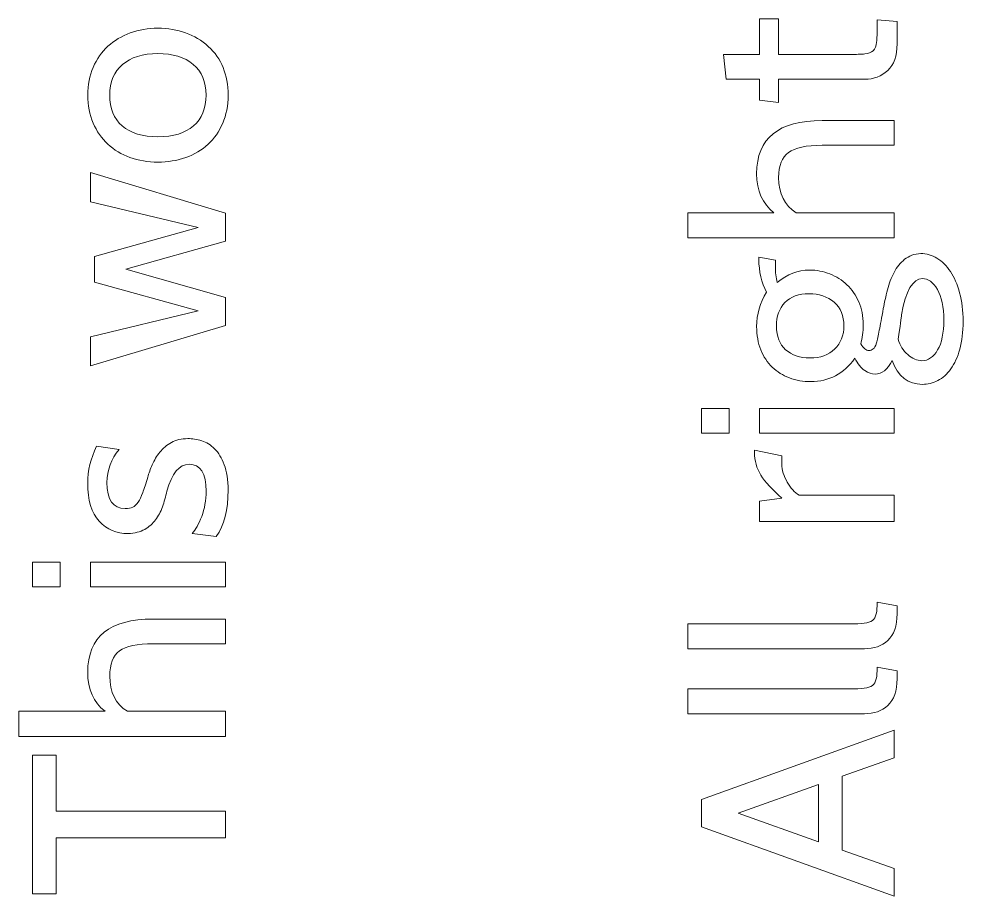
# Model space of a CAD drawing. Header units: centimetres. Extents: x -24 to 24.1, y -20.7 to 0.5.
# Drawn here: x 4.2684 to 4.6322, y -19.6136 to -19.2758 of the extents above; entities that cross this region are included whole.
import ezdxf

# ---------------------------------------------------------------- set-up
doc = ezdxf.new("R2010")
doc.units = ezdxf.units.CM
doc.header["$MEASUREMENT"] = 0
doc.layers.add('Layer 1', color=7, linetype='Continuous')

msp = doc.modelspace()

# ---------------------------------------------------------------- linework, layer by layer
at = {"layer": 'Layer 1', "color": 250, "lineweight": 9}
for points, knots in [([(4.59907, -19.276165), (4.59907, -19.276165), (4.60671, -19.276905), (4.60671, -19.276905), (4.60671, -19.276905), (4.60671, -19.276905), (4.60671, -19.285495), (4.60671, -19.285495), (4.60671, -19.285495), (4.60671, -19.290095), (4.6055, -19.293505), (4.6031, -19.295725), (4.6031, -19.295725), (4.6007, -19.297955), (4.59776, -19.299075), (4.5943, -19.299075), (4.5943, -19.299075), (4.5943, -19.299075), (4.5611, -19.299075), (4.5611, -19.299075), (4.5611, -19.299075), (4.5611, -19.299075), (4.5611, -19.307975), (4.5611, -19.307975), (4.5611, -19.307975), (4.5611, -19.307975), (4.55368, -19.307135), (4.55368, -19.307135), (4.55368, -19.307135), (4.55368, -19.307135), (4.55368, -19.299075), (4.55368, -19.299075), (4.55368, -19.299075), (4.55368, -19.299075), (4.54084, -19.299075), (4.54084, -19.299075), (4.54084, -19.299075), (4.54084, -19.299075), (4.53989, -19.289525), (4.53989, -19.289525), (4.53989, -19.289525), (4.53989, -19.289525), (4.55368, -19.289525), (4.55368, -19.289525), (4.55368, -19.289525), (4.55368, -19.289525), (4.55368, -19.275845), (4.55368, -19.275845), (4.55368, -19.275845), (4.55368, -19.275845), (4.5611, -19.275845), (4.5611, -19.275845), (4.5611, -19.275845), (4.5611, -19.275845), (4.5611, -19.289525), (4.5611, -19.289525), (4.5611, -19.289525), (4.5611, -19.289525), (4.58846, -19.289525), (4.58846, -19.289525), (4.58846, -19.289525), (4.59094, -19.289525), (4.59288, -19.289455), (4.5943, -19.289315), (4.5943, -19.289315), (4.59571, -19.289175), (4.59677, -19.288765), (4.59748, -19.288095), (4.59748, -19.288095), (4.59819, -19.287425), (4.59863, -19.286345), (4.5988, -19.284855), (4.5988, -19.284855), (4.59898, -19.283375), (4.59907, -19.281285), (4.59907, -19.278605), (4.59907, -19.278605), (4.59907, -19.278605), (4.59907, -19.276165), (4.59907, -19.276165)], [0, 0, 0, 0, 0.047619, 0.047619, 0.047619, 0.047619, 0.0952381, 0.0952381, 0.0952381, 0.0952381, 0.1428571, 0.1428571, 0.1428571, 0.1428571, 0.1904762, 0.1904762, 0.1904762, 0.1904762, 0.2380952, 0.2380952, 0.2380952, 0.2380952, 0.2857143, 0.2857143, 0.2857143, 0.2857143, 0.3333333, 0.3333333, 0.3333333, 0.3333333, 0.3809524, 0.3809524, 0.3809524, 0.3809524, 0.4285714, 0.4285714, 0.4285714, 0.4285714, 0.4761905, 0.4761905, 0.4761905, 0.4761905, 0.5238095, 0.5238095, 0.5238095, 0.5238095, 0.5714286, 0.5714286, 0.5714286, 0.5714286, 0.6190476, 0.6190476, 0.6190476, 0.6190476, 0.6666667, 0.6666667, 0.6666667, 0.6666667, 0.7142857, 0.7142857, 0.7142857, 0.7142857, 0.7619048, 0.7619048, 0.7619048, 0.7619048, 0.8095238, 0.8095238, 0.8095238, 0.8095238, 0.8571429, 0.8571429, 0.8571429, 0.8571429, 0.9047619, 0.9047619, 0.9047619, 0.9047619, 1, 1, 1, 1]), ([(4.34136, -19.286445), (4.34645, -19.291045), (4.34899, -19.297305), (4.34899, -19.305215), (4.34899, -19.305215), (4.34899, -19.309245), (4.3483, -19.312855), (4.34692, -19.316035), (4.34692, -19.316035), (4.34554, -19.319215), (4.34365, -19.321925), (4.34125, -19.324145), (4.34125, -19.324145), (4.33885, -19.326375), (4.33598, -19.328075), (4.33266, -19.329245), (4.33266, -19.329245), (4.32934, -19.330405), (4.32577, -19.330995), (4.32195, -19.330995), (4.32195, -19.330995), (4.31806, -19.330995), (4.31447, -19.330385), (4.31118, -19.329185), (4.31118, -19.329185), (4.30789, -19.327985), (4.30505, -19.326275), (4.30265, -19.324045), (4.30265, -19.324045), (4.30024, -19.321815), (4.29835, -19.319115), (4.29697, -19.315935), (4.29697, -19.315935), (4.29559, -19.312745), (4.2949, -19.309175), (4.2949, -19.305215), (4.2949, -19.305215), (4.2949, -19.301255), (4.29559, -19.297685), (4.29697, -19.294505), (4.29697, -19.294505), (4.29835, -19.291325), (4.30026, -19.288625), (4.3027, -19.286395), (4.3027, -19.286395), (4.30514, -19.284165), (4.308, -19.282455), (4.31129, -19.281255), (4.31129, -19.281255), (4.31458, -19.280045), (4.31813, -19.279445), (4.32195, -19.279445), (4.32195, -19.279445), (4.32972, -19.279445), (4.33619, -19.281785), (4.34136, -19.286445)], [0, 0, 0, 0, 0.0666667, 0.0666667, 0.0666667, 0.0666667, 0.1333333, 0.1333333, 0.1333333, 0.1333333, 0.2, 0.2, 0.2, 0.2, 0.2666667, 0.2666667, 0.2666667, 0.2666667, 0.3333333, 0.3333333, 0.3333333, 0.3333333, 0.4, 0.4, 0.4, 0.4, 0.4666667, 0.4666667, 0.4666667, 0.4666667, 0.5333333, 0.5333333, 0.5333333, 0.5333333, 0.6, 0.6, 0.6, 0.6, 0.6666667, 0.6666667, 0.6666667, 0.6666667, 0.7333333, 0.7333333, 0.7333333, 0.7333333, 0.8, 0.8, 0.8, 0.8, 0.8666667, 0.8666667, 0.8666667, 0.8666667, 1, 1, 1, 1]), ([(4.30827, -19.293445), (4.30501, -19.296205), (4.30339, -19.300125), (4.30339, -19.305215), (4.30339, -19.305215), (4.30339, -19.310305), (4.305, -19.314255), (4.30821, -19.317045), (4.30821, -19.317045), (4.31143, -19.319835), (4.31601, -19.321235), (4.32195, -19.321235), (4.32195, -19.321235), (4.32789, -19.321235), (4.33246, -19.319835), (4.33568, -19.317045), (4.33568, -19.317045), (4.3389, -19.314255), (4.34051, -19.310305), (4.34051, -19.305215), (4.34051, -19.305215), (4.34051, -19.300055), (4.33885, -19.296095), (4.33552, -19.293345), (4.33552, -19.293345), (4.3322, -19.290585), (4.32767, -19.289205), (4.32195, -19.289205), (4.32195, -19.289205), (4.31608, -19.289205), (4.31152, -19.290615), (4.30827, -19.293445)], [0, 0, 0, 0, 0.1111111, 0.1111111, 0.1111111, 0.1111111, 0.2222222, 0.2222222, 0.2222222, 0.2222222, 0.3333333, 0.3333333, 0.3333333, 0.3333333, 0.4444444, 0.4444444, 0.4444444, 0.4444444, 0.5555556, 0.5555556, 0.5555556, 0.5555556, 0.6666667, 0.6666667, 0.6666667, 0.6666667, 0.7777778, 0.7777778, 0.7777778, 0.7777778, 1, 1, 1, 1]), ([(4.60564, -19.314975), (4.60564, -19.314975), (4.60564, -19.324525), (4.60564, -19.324525), (4.60564, -19.324525), (4.60564, -19.324525), (4.57786, -19.324525), (4.57786, -19.324525), (4.57786, -19.324525), (4.57171, -19.324525), (4.56738, -19.325445), (4.56487, -19.327285), (4.56487, -19.327285), (4.56236, -19.329115), (4.5611, -19.332335), (4.5611, -19.336935), (4.5611, -19.336935), (4.5611, -19.343155), (4.56336, -19.347675), (4.56789, -19.350505), (4.56789, -19.350505), (4.56789, -19.350505), (4.60564, -19.350505), (4.60564, -19.350505), (4.60564, -19.350505), (4.60564, -19.350505), (4.60564, -19.360155), (4.60564, -19.360155), (4.60564, -19.360155), (4.60564, -19.360155), (4.5261, -19.360155), (4.5261, -19.360155), (4.5261, -19.360155), (4.5261, -19.360155), (4.5261, -19.350505), (4.5261, -19.350505), (4.5261, -19.350505), (4.5261, -19.350505), (4.5593, -19.350505), (4.5593, -19.350505), (4.5593, -19.350505), (4.55484, -19.347045), (4.55262, -19.342025), (4.55262, -19.335445), (4.55262, -19.335445), (4.55262, -19.321805), (4.56103, -19.314975), (4.57786, -19.314975), (4.57786, -19.314975), (4.57786, -19.314975), (4.60564, -19.314975), (4.60564, -19.314975)], [0, 0, 0, 0, 0.0714286, 0.0714286, 0.0714286, 0.0714286, 0.1428571, 0.1428571, 0.1428571, 0.1428571, 0.2142857, 0.2142857, 0.2142857, 0.2142857, 0.2857143, 0.2857143, 0.2857143, 0.2857143, 0.3571429, 0.3571429, 0.3571429, 0.3571429, 0.4285714, 0.4285714, 0.4285714, 0.4285714, 0.5, 0.5, 0.5, 0.5, 0.5714286, 0.5714286, 0.5714286, 0.5714286, 0.6428571, 0.6428571, 0.6428571, 0.6428571, 0.7142857, 0.7142857, 0.7142857, 0.7142857, 0.7857143, 0.7857143, 0.7857143, 0.7857143, 0.8571429, 0.8571429, 0.8571429, 0.8571429, 1, 1, 1, 1]), ([(4.29596, -19.335025), (4.29596, -19.335025), (4.34793, -19.350715), (4.34793, -19.350715), (4.34793, -19.350715), (4.34793, -19.350715), (4.34793, -19.361425), (4.34793, -19.361425), (4.34793, -19.361425), (4.34793, -19.361425), (4.30954, -19.372245), (4.30954, -19.372245), (4.30954, -19.372245), (4.30954, -19.372245), (4.34793, -19.383165), (4.34793, -19.383165), (4.34793, -19.383165), (4.34793, -19.383165), (4.34793, -19.393885), (4.34793, -19.393885), (4.34793, -19.393885), (4.34793, -19.393885), (4.29596, -19.409475), (4.29596, -19.409475), (4.29596, -19.409475), (4.29596, -19.409475), (4.29596, -19.398225), (4.29596, -19.398225), (4.29596, -19.398225), (4.29596, -19.398225), (4.33743, -19.388255), (4.33743, -19.388255), (4.33743, -19.388255), (4.33743, -19.388255), (4.29755, -19.377225), (4.29755, -19.377225), (4.29755, -19.377225), (4.29755, -19.377225), (4.29755, -19.367365), (4.29755, -19.367365), (4.29755, -19.367365), (4.29755, -19.367365), (4.33743, -19.356235), (4.33743, -19.356235), (4.33743, -19.356235), (4.33743, -19.356235), (4.29596, -19.346265), (4.29596, -19.346265), (4.29596, -19.346265), (4.29596, -19.346265), (4.29596, -19.335025), (4.29596, -19.335025)], [0, 0, 0, 0, 0.0714286, 0.0714286, 0.0714286, 0.0714286, 0.1428571, 0.1428571, 0.1428571, 0.1428571, 0.2142857, 0.2142857, 0.2142857, 0.2142857, 0.2857143, 0.2857143, 0.2857143, 0.2857143, 0.3571429, 0.3571429, 0.3571429, 0.3571429, 0.4285714, 0.4285714, 0.4285714, 0.4285714, 0.5, 0.5, 0.5, 0.5, 0.5714286, 0.5714286, 0.5714286, 0.5714286, 0.6428571, 0.6428571, 0.6428571, 0.6428571, 0.7142857, 0.7142857, 0.7142857, 0.7142857, 0.7857143, 0.7857143, 0.7857143, 0.7857143, 0.8571429, 0.8571429, 0.8571429, 0.8571429, 1, 1, 1, 1]), ([(4.63216, -19.392295), (4.63216, -19.396395), (4.63173, -19.399965), (4.63089, -19.403005), (4.63089, -19.403005), (4.63004, -19.406045), (4.62889, -19.408575), (4.62744, -19.410585), (4.62744, -19.410585), (4.62599, -19.412605), (4.62431, -19.414105), (4.6224, -19.415095), (4.6224, -19.415095), (4.62049, -19.416085), (4.61851, -19.416575), (4.61646, -19.416575), (4.61646, -19.416575), (4.61095, -19.416575), (4.60706, -19.413505), (4.6048, -19.407355), (4.6048, -19.407355), (4.6031, -19.410885), (4.60091, -19.412655), (4.59822, -19.412655), (4.59822, -19.412655), (4.59702, -19.412655), (4.59569, -19.412175), (4.59424, -19.411225), (4.59424, -19.411225), (4.59279, -19.410265), (4.59154, -19.408695), (4.59048, -19.406505), (4.59048, -19.406505), (4.58617, -19.412515), (4.58051, -19.415515), (4.57351, -19.415515), (4.57351, -19.415515), (4.57054, -19.415515), (4.56778, -19.415045), (4.56524, -19.414085), (4.56524, -19.414085), (4.56269, -19.413135), (4.56048, -19.411755), (4.55861, -19.409945), (4.55861, -19.409945), (4.55674, -19.408145), (4.55527, -19.405925), (4.55421, -19.403265), (4.55421, -19.403265), (4.55315, -19.400615), (4.55262, -19.397625), (4.55262, -19.394305), (4.55262, -19.394305), (4.55262, -19.389645), (4.55389, -19.385225), (4.55644, -19.381045), (4.55644, -19.381045), (4.55446, -19.377375), (4.55347, -19.373165), (4.55347, -19.368425), (4.55347, -19.368425), (4.55347, -19.368425), (4.55347, -19.367585), (4.55347, -19.367585), (4.55347, -19.367585), (4.55347, -19.367585), (4.55983, -19.368745), (4.55983, -19.368745), (4.55983, -19.368745), (4.55983, -19.368745), (4.55983, -19.371185), (4.55983, -19.371185), (4.55983, -19.371185), (4.55983, -19.373375), (4.56008, -19.375425), (4.56057, -19.377335), (4.56057, -19.377335), (4.56439, -19.374155), (4.56853, -19.372565), (4.57298, -19.372565), (4.57298, -19.372565), (4.57574, -19.372565), (4.57835, -19.373065), (4.58083, -19.374055), (4.58083, -19.374055), (4.5833, -19.375035), (4.58549, -19.376435), (4.5874, -19.378245), (4.5874, -19.378245), (4.58931, -19.380045), (4.59083, -19.382235), (4.59196, -19.384815), (4.59196, -19.384815), (4.59309, -19.387395), (4.59366, -19.390315), (4.59366, -19.393565), (4.59366, -19.393565), (4.59366, -19.396325), (4.59334, -19.398795), (4.59271, -19.400985), (4.59271, -19.400985), (4.5937, -19.402685), (4.59476, -19.403535), (4.59589, -19.403535), (4.59589, -19.403535), (4.59652, -19.403535), (4.59707, -19.403335), (4.59753, -19.402955), (4.59753, -19.402955), (4.59799, -19.402565), (4.5984, -19.401785), (4.59875, -19.400615), (4.59875, -19.400615), (4.5991, -19.399455), (4.59948, -19.397825), (4.59986, -19.395735), (4.59986, -19.395735), (4.60025, -19.393655), (4.60077, -19.390875), (4.6014, -19.387415), (4.6014, -19.387415), (4.60183, -19.385085), (4.60236, -19.382675), (4.60299, -19.380205), (4.60299, -19.380205), (4.60363, -19.377725), (4.60448, -19.375485), (4.60554, -19.373465), (4.60554, -19.373465), (4.6066, -19.371455), (4.60796, -19.369775), (4.60962, -19.368425), (4.60962, -19.368425), (4.61128, -19.367085), (4.61335, -19.366345), (4.61583, -19.366205), (4.61583, -19.366205), (4.61802, -19.366205), (4.6201, -19.366805), (4.62208, -19.368005), (4.62208, -19.368005), (4.62406, -19.369205), (4.6258, -19.370925), (4.62728, -19.373145), (4.62728, -19.373145), (4.62876, -19.375375), (4.62995, -19.378115), (4.63083, -19.381365), (4.63083, -19.381365), (4.63172, -19.384625), (4.63216, -19.388265), (4.63216, -19.392295)], [0, 0, 0, 0, 0.025641, 0.025641, 0.025641, 0.025641, 0.0512821, 0.0512821, 0.0512821, 0.0512821, 0.0769231, 0.0769231, 0.0769231, 0.0769231, 0.1025641, 0.1025641, 0.1025641, 0.1025641, 0.1282051, 0.1282051, 0.1282051, 0.1282051, 0.1538462, 0.1538462, 0.1538462, 0.1538462, 0.1794872, 0.1794872, 0.1794872, 0.1794872, 0.2051282, 0.2051282, 0.2051282, 0.2051282, 0.2307692, 0.2307692, 0.2307692, 0.2307692, 0.2564103, 0.2564103, 0.2564103, 0.2564103, 0.2820513, 0.2820513, 0.2820513, 0.2820513, 0.3076923, 0.3076923, 0.3076923, 0.3076923, 0.3333333, 0.3333333, 0.3333333, 0.3333333, 0.3589744, 0.3589744, 0.3589744, 0.3589744, 0.3846154, 0.3846154, 0.3846154, 0.3846154, 0.4102564, 0.4102564, 0.4102564, 0.4102564, 0.4358974, 0.4358974, 0.4358974, 0.4358974, 0.4615385, 0.4615385, 0.4615385, 0.4615385, 0.4871795, 0.4871795, 0.4871795, 0.4871795, 0.5128205, 0.5128205, 0.5128205, 0.5128205, 0.5384615, 0.5384615, 0.5384615, 0.5384615, 0.5641026, 0.5641026, 0.5641026, 0.5641026, 0.5897436, 0.5897436, 0.5897436, 0.5897436, 0.6153846, 0.6153846, 0.6153846, 0.6153846, 0.6410256, 0.6410256, 0.6410256, 0.6410256, 0.6666667, 0.6666667, 0.6666667, 0.6666667, 0.6923077, 0.6923077, 0.6923077, 0.6923077, 0.7179487, 0.7179487, 0.7179487, 0.7179487, 0.7435897, 0.7435897, 0.7435897, 0.7435897, 0.7692308, 0.7692308, 0.7692308, 0.7692308, 0.7948718, 0.7948718, 0.7948718, 0.7948718, 0.8205128, 0.8205128, 0.8205128, 0.8205128, 0.8461538, 0.8461538, 0.8461538, 0.8461538, 0.8717949, 0.8717949, 0.8717949, 0.8717949, 0.8974359, 0.8974359, 0.8974359, 0.8974359, 0.9230769, 0.9230769, 0.9230769, 0.9230769, 0.9487179, 0.9487179, 0.9487179, 0.9487179, 1, 1, 1, 1]), ([(4.6084, -19.389745), (4.6084, -19.390945), (4.60798, -19.394095), (4.60713, -19.399185), (4.60713, -19.399185), (4.60784, -19.401585), (4.60907, -19.403565), (4.61084, -19.405125), (4.61084, -19.405125), (4.61261, -19.406675), (4.61441, -19.407455), (4.61625, -19.407455), (4.61625, -19.407455), (4.61872, -19.407455), (4.62076, -19.406075), (4.62235, -19.403325), (4.62235, -19.403325), (4.62394, -19.400565), (4.62473, -19.396745), (4.62473, -19.391865), (4.62473, -19.391865), (4.62473, -19.386775), (4.6239, -19.382835), (4.62224, -19.380045), (4.62224, -19.380045), (4.62058, -19.377245), (4.61865, -19.375855), (4.61646, -19.375855), (4.61646, -19.375855), (4.61279, -19.375855), (4.6101, -19.380485), (4.6084, -19.389745)], [0, 0, 0, 0, 0.1111111, 0.1111111, 0.1111111, 0.1111111, 0.2222222, 0.2222222, 0.2222222, 0.2222222, 0.3333333, 0.3333333, 0.3333333, 0.3333333, 0.4444444, 0.4444444, 0.4444444, 0.4444444, 0.5555556, 0.5555556, 0.5555556, 0.5555556, 0.6666667, 0.6666667, 0.6666667, 0.6666667, 0.7777778, 0.7777778, 0.7777778, 0.7777778, 1, 1, 1, 1]), ([(4.56025, -19.394205), (4.56025, -19.398085), (4.56144, -19.401095), (4.56379, -19.403215), (4.56379, -19.403215), (4.56616, -19.405335), (4.56927, -19.406395), (4.57314, -19.406395), (4.57314, -19.406395), (4.57715, -19.406395), (4.58033, -19.405245), (4.5827, -19.402955), (4.5827, -19.402955), (4.58505, -19.400655), (4.58624, -19.397665), (4.58624, -19.393985), (4.58624, -19.393985), (4.58624, -19.390175), (4.58496, -19.387165), (4.58244, -19.384975), (4.58244, -19.384975), (4.57989, -19.382785), (4.57669, -19.381685), (4.57282, -19.381685), (4.57282, -19.381685), (4.56881, -19.381685), (4.56572, -19.382815), (4.56352, -19.385085), (4.56352, -19.385085), (4.56135, -19.387345), (4.56025, -19.390385), (4.56025, -19.394205)], [0, 0, 0, 0, 0.1111111, 0.1111111, 0.1111111, 0.1111111, 0.2222222, 0.2222222, 0.2222222, 0.2222222, 0.3333333, 0.3333333, 0.3333333, 0.3333333, 0.4444444, 0.4444444, 0.4444444, 0.4444444, 0.5555556, 0.5555556, 0.5555556, 0.5555556, 0.6666667, 0.6666667, 0.6666667, 0.6666667, 0.7777778, 0.7777778, 0.7777778, 0.7777778, 1, 1, 1, 1]), ([(4.54201, -19.425805), (4.54201, -19.425805), (4.54201, -19.435345), (4.54201, -19.435345), (4.54201, -19.435345), (4.54201, -19.435345), (4.53141, -19.435345), (4.53141, -19.435345), (4.53141, -19.435345), (4.53141, -19.435345), (4.53141, -19.425805), (4.53141, -19.425805), (4.53141, -19.425805), (4.53141, -19.425805), (4.54201, -19.425805), (4.54201, -19.425805)], [0, 0, 0, 0, 0.2, 0.2, 0.2, 0.2, 0.4, 0.4, 0.4, 0.4, 0.6, 0.6, 0.6, 0.6, 1, 1, 1, 1]), ([(4.60564, -19.425805), (4.60564, -19.425805), (4.60564, -19.435345), (4.60564, -19.435345), (4.60564, -19.435345), (4.60564, -19.435345), (4.55368, -19.435345), (4.55368, -19.435345), (4.55368, -19.435345), (4.55368, -19.435345), (4.55368, -19.425805), (4.55368, -19.425805), (4.55368, -19.425805), (4.55368, -19.425805), (4.60564, -19.425805), (4.60564, -19.425805)], [0, 0, 0, 0, 0.2, 0.2, 0.2, 0.2, 0.4, 0.4, 0.4, 0.4, 0.6, 0.6, 0.6, 0.6, 1, 1, 1, 1]), ([(4.34899, -19.457305), (4.34899, -19.464865), (4.34747, -19.470805), (4.34443, -19.475115), (4.34443, -19.475115), (4.34443, -19.475115), (4.3352, -19.473955), (4.3352, -19.473955), (4.3352, -19.473955), (4.33648, -19.472535), (4.33768, -19.470365), (4.33881, -19.467425), (4.33881, -19.467425), (4.33994, -19.464495), (4.34051, -19.461265), (4.34051, -19.457725), (4.34051, -19.457725), (4.34051, -19.450795), (4.33835, -19.447335), (4.33404, -19.447335), (4.33404, -19.447335), (4.33015, -19.447335), (4.32729, -19.450795), (4.32545, -19.457725), (4.32545, -19.457725), (4.32495, -19.459845), (4.32437, -19.461845), (4.3237, -19.463715), (4.3237, -19.463715), (4.32302, -19.465595), (4.32214, -19.467265), (4.32105, -19.468755), (4.32105, -19.468755), (4.31995, -19.470235), (4.31855, -19.471455), (4.31686, -19.472415), (4.31686, -19.472415), (4.31516, -19.473365), (4.31304, -19.473915), (4.31049, -19.474055), (4.31049, -19.474055), (4.30604, -19.474055), (4.30233, -19.472465), (4.29936, -19.469285), (4.29936, -19.469285), (4.29639, -19.466105), (4.2949, -19.461185), (4.2949, -19.454545), (4.2949, -19.454545), (4.2949, -19.449805), (4.29604, -19.445105), (4.2983, -19.440435), (4.2983, -19.440435), (4.2983, -19.440435), (4.30699, -19.441605), (4.30699, -19.441605), (4.30699, -19.441605), (4.30388, -19.445285), (4.30233, -19.449525), (4.30233, -19.454335), (4.30233, -19.454335), (4.30233, -19.461045), (4.30468, -19.464405), (4.30938, -19.464405), (4.30938, -19.464405), (4.31051, -19.464405), (4.31148, -19.464225), (4.31226, -19.463875), (4.31226, -19.463875), (4.31304, -19.463525), (4.31375, -19.462885), (4.31435, -19.461965), (4.31435, -19.461965), (4.31495, -19.461045), (4.31553, -19.459805), (4.31611, -19.458255), (4.31611, -19.458255), (4.31668, -19.456695), (4.31732, -19.454715), (4.31802, -19.452315), (4.31802, -19.452315), (4.31845, -19.450835), (4.31903, -19.449225), (4.31977, -19.447495), (4.31977, -19.447495), (4.32052, -19.445755), (4.32149, -19.444145), (4.32269, -19.442665), (4.32269, -19.442665), (4.32389, -19.441175), (4.32538, -19.439945), (4.32714, -19.438955), (4.32714, -19.438955), (4.32891, -19.437965), (4.33103, -19.437465), (4.33351, -19.437465), (4.33351, -19.437465), (4.3352, -19.437465), (4.33697, -19.437755), (4.33881, -19.438315), (4.33881, -19.438315), (4.34065, -19.438885), (4.34231, -19.439905), (4.34379, -19.441395), (4.34379, -19.441395), (4.34528, -19.442875), (4.34652, -19.444915), (4.34751, -19.447495), (4.34751, -19.447495), (4.3485, -19.450075), (4.34899, -19.453345), (4.34899, -19.457305)], [0, 0, 0, 0, 0.0344828, 0.0344828, 0.0344828, 0.0344828, 0.0689655, 0.0689655, 0.0689655, 0.0689655, 0.1034483, 0.1034483, 0.1034483, 0.1034483, 0.137931, 0.137931, 0.137931, 0.137931, 0.1724138, 0.1724138, 0.1724138, 0.1724138, 0.2068966, 0.2068966, 0.2068966, 0.2068966, 0.2413793, 0.2413793, 0.2413793, 0.2413793, 0.2758621, 0.2758621, 0.2758621, 0.2758621, 0.3103448, 0.3103448, 0.3103448, 0.3103448, 0.3448276, 0.3448276, 0.3448276, 0.3448276, 0.3793103, 0.3793103, 0.3793103, 0.3793103, 0.4137931, 0.4137931, 0.4137931, 0.4137931, 0.4482759, 0.4482759, 0.4482759, 0.4482759, 0.4827586, 0.4827586, 0.4827586, 0.4827586, 0.5172414, 0.5172414, 0.5172414, 0.5172414, 0.5517241, 0.5517241, 0.5517241, 0.5517241, 0.5862069, 0.5862069, 0.5862069, 0.5862069, 0.6206897, 0.6206897, 0.6206897, 0.6206897, 0.6551724, 0.6551724, 0.6551724, 0.6551724, 0.6896552, 0.6896552, 0.6896552, 0.6896552, 0.7241379, 0.7241379, 0.7241379, 0.7241379, 0.7586207, 0.7586207, 0.7586207, 0.7586207, 0.7931034, 0.7931034, 0.7931034, 0.7931034, 0.8275862, 0.8275862, 0.8275862, 0.8275862, 0.862069, 0.862069, 0.862069, 0.862069, 0.8965517, 0.8965517, 0.8965517, 0.8965517, 0.9310345, 0.9310345, 0.9310345, 0.9310345, 1, 1, 1, 1]), ([(4.55177, -19.441925), (4.55177, -19.441925), (4.56227, -19.444045), (4.56227, -19.444045), (4.56227, -19.444045), (4.56227, -19.444045), (4.56227, -19.447335), (4.56227, -19.447335), (4.56227, -19.447335), (4.56227, -19.448395), (4.56246, -19.449525), (4.56285, -19.450725), (4.56285, -19.450725), (4.56324, -19.451925), (4.56375, -19.453075), (4.56439, -19.454175), (4.56439, -19.454175), (4.56503, -19.455265), (4.56573, -19.456275), (4.56651, -19.457195), (4.56651, -19.457195), (4.56729, -19.458115), (4.5681, -19.458785), (4.56895, -19.459215), (4.56895, -19.459215), (4.56895, -19.459215), (4.60564, -19.459215), (4.60564, -19.459215), (4.60564, -19.459215), (4.60564, -19.459215), (4.60564, -19.469395), (4.60564, -19.469395), (4.60564, -19.469395), (4.60564, -19.469395), (4.55368, -19.469395), (4.55368, -19.469395), (4.55368, -19.469395), (4.55368, -19.469395), (4.55368, -19.461545), (4.55368, -19.461545), (4.55368, -19.461545), (4.55368, -19.461545), (4.56227, -19.460375), (4.56227, -19.460375), (4.56227, -19.460375), (4.55859, -19.457125), (4.55592, -19.454175), (4.55426, -19.451525), (4.55426, -19.451525), (4.5526, -19.448875), (4.55177, -19.445955), (4.55177, -19.442775), (4.55177, -19.442775), (4.55177, -19.442775), (4.55177, -19.441925), (4.55177, -19.441925)], [0, 0, 0, 0, 0.0666667, 0.0666667, 0.0666667, 0.0666667, 0.1333333, 0.1333333, 0.1333333, 0.1333333, 0.2, 0.2, 0.2, 0.2, 0.2666667, 0.2666667, 0.2666667, 0.2666667, 0.3333333, 0.3333333, 0.3333333, 0.3333333, 0.4, 0.4, 0.4, 0.4, 0.4666667, 0.4666667, 0.4666667, 0.4666667, 0.5333333, 0.5333333, 0.5333333, 0.5333333, 0.6, 0.6, 0.6, 0.6, 0.6666667, 0.6666667, 0.6666667, 0.6666667, 0.7333333, 0.7333333, 0.7333333, 0.7333333, 0.8, 0.8, 0.8, 0.8, 0.8666667, 0.8666667, 0.8666667, 0.8666667, 1, 1, 1, 1]), ([(4.2843, -19.484975), (4.2843, -19.484975), (4.2843, -19.494525), (4.2843, -19.494525), (4.2843, -19.494525), (4.2843, -19.494525), (4.27369, -19.494525), (4.27369, -19.494525), (4.27369, -19.494525), (4.27369, -19.494525), (4.27369, -19.484975), (4.27369, -19.484975), (4.27369, -19.484975), (4.27369, -19.484975), (4.2843, -19.484975), (4.2843, -19.484975)], [0, 0, 0, 0, 0.2, 0.2, 0.2, 0.2, 0.4, 0.4, 0.4, 0.4, 0.6, 0.6, 0.6, 0.6, 1, 1, 1, 1]), ([(4.34793, -19.484975), (4.34793, -19.484975), (4.34793, -19.494525), (4.34793, -19.494525), (4.34793, -19.494525), (4.34793, -19.494525), (4.29596, -19.494525), (4.29596, -19.494525), (4.29596, -19.494525), (4.29596, -19.494525), (4.29596, -19.484975), (4.29596, -19.484975), (4.29596, -19.484975), (4.29596, -19.484975), (4.34793, -19.484975), (4.34793, -19.484975)], [0, 0, 0, 0, 0.2, 0.2, 0.2, 0.2, 0.4, 0.4, 0.4, 0.4, 0.6, 0.6, 0.6, 0.6, 1, 1, 1, 1]), ([(4.59907, -19.500465), (4.59907, -19.500465), (4.60671, -19.501845), (4.60671, -19.501845), (4.60671, -19.501845), (4.60671, -19.501845), (4.60671, -19.504915), (4.60671, -19.504915), (4.60671, -19.504915), (4.60671, -19.509585), (4.60552, -19.512995), (4.60315, -19.515155), (4.60315, -19.515155), (4.60078, -19.517315), (4.5978, -19.518385), (4.59419, -19.518385), (4.59419, -19.518385), (4.59419, -19.518385), (4.5261, -19.518385), (4.5261, -19.518385), (4.5261, -19.518385), (4.5261, -19.518385), (4.5261, -19.508845), (4.5261, -19.508845), (4.5261, -19.508845), (4.5261, -19.508845), (4.58868, -19.508845), (4.58868, -19.508845), (4.58868, -19.508845), (4.59087, -19.508845), (4.59265, -19.508755), (4.59403, -19.508575), (4.59403, -19.508575), (4.59541, -19.508405), (4.59647, -19.508035), (4.59721, -19.507465), (4.59721, -19.507465), (4.59796, -19.506905), (4.59845, -19.506065), (4.5987, -19.504975), (4.5987, -19.504975), (4.59895, -19.503875), (4.59907, -19.502375), (4.59907, -19.500465)], [0, 0, 0, 0, 0.0833333, 0.0833333, 0.0833333, 0.0833333, 0.1666667, 0.1666667, 0.1666667, 0.1666667, 0.25, 0.25, 0.25, 0.25, 0.3333333, 0.3333333, 0.3333333, 0.3333333, 0.4166667, 0.4166667, 0.4166667, 0.4166667, 0.5, 0.5, 0.5, 0.5, 0.5833333, 0.5833333, 0.5833333, 0.5833333, 0.6666667, 0.6666667, 0.6666667, 0.6666667, 0.75, 0.75, 0.75, 0.75, 0.8333333, 0.8333333, 0.8333333, 0.8333333, 1, 1, 1, 1]), ([(4.34793, -19.506935), (4.34793, -19.506935), (4.34793, -19.516475), (4.34793, -19.516475), (4.34793, -19.516475), (4.34793, -19.516475), (4.32014, -19.516475), (4.32014, -19.516475), (4.32014, -19.516475), (4.31399, -19.516475), (4.30966, -19.517395), (4.30715, -19.519235), (4.30715, -19.519235), (4.30464, -19.521075), (4.30339, -19.524295), (4.30339, -19.528885), (4.30339, -19.528885), (4.30339, -19.535105), (4.30565, -19.539635), (4.31018, -19.542465), (4.31018, -19.542465), (4.31018, -19.542465), (4.34793, -19.542465), (4.34793, -19.542465), (4.34793, -19.542465), (4.34793, -19.542465), (4.34793, -19.552115), (4.34793, -19.552115), (4.34793, -19.552115), (4.34793, -19.552115), (4.26839, -19.552115), (4.26839, -19.552115), (4.26839, -19.552115), (4.26839, -19.552115), (4.26839, -19.542465), (4.26839, -19.542465), (4.26839, -19.542465), (4.26839, -19.542465), (4.30159, -19.542465), (4.30159, -19.542465), (4.30159, -19.542465), (4.29713, -19.538995), (4.2949, -19.533975), (4.2949, -19.527405), (4.2949, -19.527405), (4.2949, -19.513755), (4.30332, -19.506935), (4.32014, -19.506935), (4.32014, -19.506935), (4.32014, -19.506935), (4.34793, -19.506935), (4.34793, -19.506935)], [0, 0, 0, 0, 0.0714286, 0.0714286, 0.0714286, 0.0714286, 0.1428571, 0.1428571, 0.1428571, 0.1428571, 0.2142857, 0.2142857, 0.2142857, 0.2142857, 0.2857143, 0.2857143, 0.2857143, 0.2857143, 0.3571429, 0.3571429, 0.3571429, 0.3571429, 0.4285714, 0.4285714, 0.4285714, 0.4285714, 0.5, 0.5, 0.5, 0.5, 0.5714286, 0.5714286, 0.5714286, 0.5714286, 0.6428571, 0.6428571, 0.6428571, 0.6428571, 0.7142857, 0.7142857, 0.7142857, 0.7142857, 0.7857143, 0.7857143, 0.7857143, 0.7857143, 0.8571429, 0.8571429, 0.8571429, 0.8571429, 1, 1, 1, 1]), ([(4.59907, -19.525495), (4.59907, -19.525495), (4.60671, -19.526875), (4.60671, -19.526875), (4.60671, -19.526875), (4.60671, -19.526875), (4.60671, -19.529945), (4.60671, -19.529945), (4.60671, -19.529945), (4.60671, -19.534615), (4.60552, -19.538025), (4.60315, -19.540185), (4.60315, -19.540185), (4.60078, -19.542335), (4.5978, -19.543415), (4.59419, -19.543415), (4.59419, -19.543415), (4.59419, -19.543415), (4.5261, -19.543415), (4.5261, -19.543415), (4.5261, -19.543415), (4.5261, -19.543415), (4.5261, -19.533875), (4.5261, -19.533875), (4.5261, -19.533875), (4.5261, -19.533875), (4.58868, -19.533875), (4.58868, -19.533875), (4.58868, -19.533875), (4.59087, -19.533875), (4.59265, -19.533785), (4.59403, -19.533605), (4.59403, -19.533605), (4.59541, -19.533435), (4.59647, -19.533055), (4.59721, -19.532495), (4.59721, -19.532495), (4.59796, -19.531925), (4.59845, -19.531095), (4.5987, -19.530005), (4.5987, -19.530005), (4.59895, -19.528905), (4.59907, -19.527405), (4.59907, -19.525495)], [0, 0, 0, 0, 0.0833333, 0.0833333, 0.0833333, 0.0833333, 0.1666667, 0.1666667, 0.1666667, 0.1666667, 0.25, 0.25, 0.25, 0.25, 0.3333333, 0.3333333, 0.3333333, 0.3333333, 0.4166667, 0.4166667, 0.4166667, 0.4166667, 0.5, 0.5, 0.5, 0.5, 0.5833333, 0.5833333, 0.5833333, 0.5833333, 0.6666667, 0.6666667, 0.6666667, 0.6666667, 0.75, 0.75, 0.75, 0.75, 0.8333333, 0.8333333, 0.8333333, 0.8333333, 1, 1, 1, 1]), ([(4.60564, -19.549785), (4.60564, -19.549785), (4.60564, -19.560385), (4.60564, -19.560385), (4.60564, -19.560385), (4.60564, -19.560385), (4.5856, -19.567495), (4.5856, -19.567495), (4.5856, -19.567495), (4.5856, -19.567495), (4.5856, -19.595915), (4.5856, -19.595915), (4.5856, -19.595915), (4.5856, -19.595915), (4.60564, -19.603025), (4.60564, -19.603025), (4.60564, -19.603025), (4.60564, -19.603025), (4.60564, -19.613625), (4.60564, -19.613625), (4.60564, -19.613625), (4.60564, -19.613625), (4.53141, -19.587005), (4.53141, -19.587005), (4.53141, -19.587005), (4.53141, -19.587005), (4.53141, -19.576405), (4.53141, -19.576405), (4.53141, -19.576405), (4.53141, -19.576405), (4.60564, -19.549785), (4.60564, -19.549785)], [0, 0, 0, 0, 0.1111111, 0.1111111, 0.1111111, 0.1111111, 0.2222222, 0.2222222, 0.2222222, 0.2222222, 0.3333333, 0.3333333, 0.3333333, 0.3333333, 0.4444444, 0.4444444, 0.4444444, 0.4444444, 0.5555556, 0.5555556, 0.5555556, 0.5555556, 0.6666667, 0.6666667, 0.6666667, 0.6666667, 0.7777778, 0.7777778, 0.7777778, 0.7777778, 1, 1, 1, 1]), ([(4.28281, -19.559325), (4.28281, -19.559325), (4.28281, -19.580965), (4.28281, -19.580965), (4.28281, -19.580965), (4.28281, -19.580965), (4.34793, -19.580965), (4.34793, -19.580965), (4.34793, -19.580965), (4.34793, -19.580965), (4.34793, -19.591145), (4.34793, -19.591145), (4.34793, -19.591145), (4.34793, -19.591145), (4.28281, -19.591145), (4.28281, -19.591145), (4.28281, -19.591145), (4.28281, -19.591145), (4.28281, -19.612775), (4.28281, -19.612775), (4.28281, -19.612775), (4.28281, -19.612775), (4.27369, -19.612775), (4.27369, -19.612775), (4.27369, -19.612775), (4.27369, -19.612775), (4.27369, -19.559325), (4.27369, -19.559325), (4.27369, -19.559325), (4.27369, -19.559325), (4.28281, -19.559325), (4.28281, -19.559325)], [0, 0, 0, 0, 0.1111111, 0.1111111, 0.1111111, 0.1111111, 0.2222222, 0.2222222, 0.2222222, 0.2222222, 0.3333333, 0.3333333, 0.3333333, 0.3333333, 0.4444444, 0.4444444, 0.4444444, 0.4444444, 0.5555556, 0.5555556, 0.5555556, 0.5555556, 0.6666667, 0.6666667, 0.6666667, 0.6666667, 0.7777778, 0.7777778, 0.7777778, 0.7777778, 1, 1, 1, 1]), ([(4.57648, -19.570675), (4.57648, -19.570675), (4.54551, -19.581705), (4.54551, -19.581705), (4.54551, -19.581705), (4.54551, -19.581705), (4.57648, -19.592735), (4.57648, -19.592735), (4.57648, -19.592735), (4.57648, -19.592735), (4.57648, -19.570675), (4.57648, -19.570675)], [0, 0, 0, 0, 0.25, 0.25, 0.25, 0.25, 0.5, 0.5, 0.5, 0.5, 1, 1, 1, 1])]:
    msp.add_open_spline(points, degree=3, knots=knots, dxfattribs=at)

doc.saveas('drawing.dxf')
